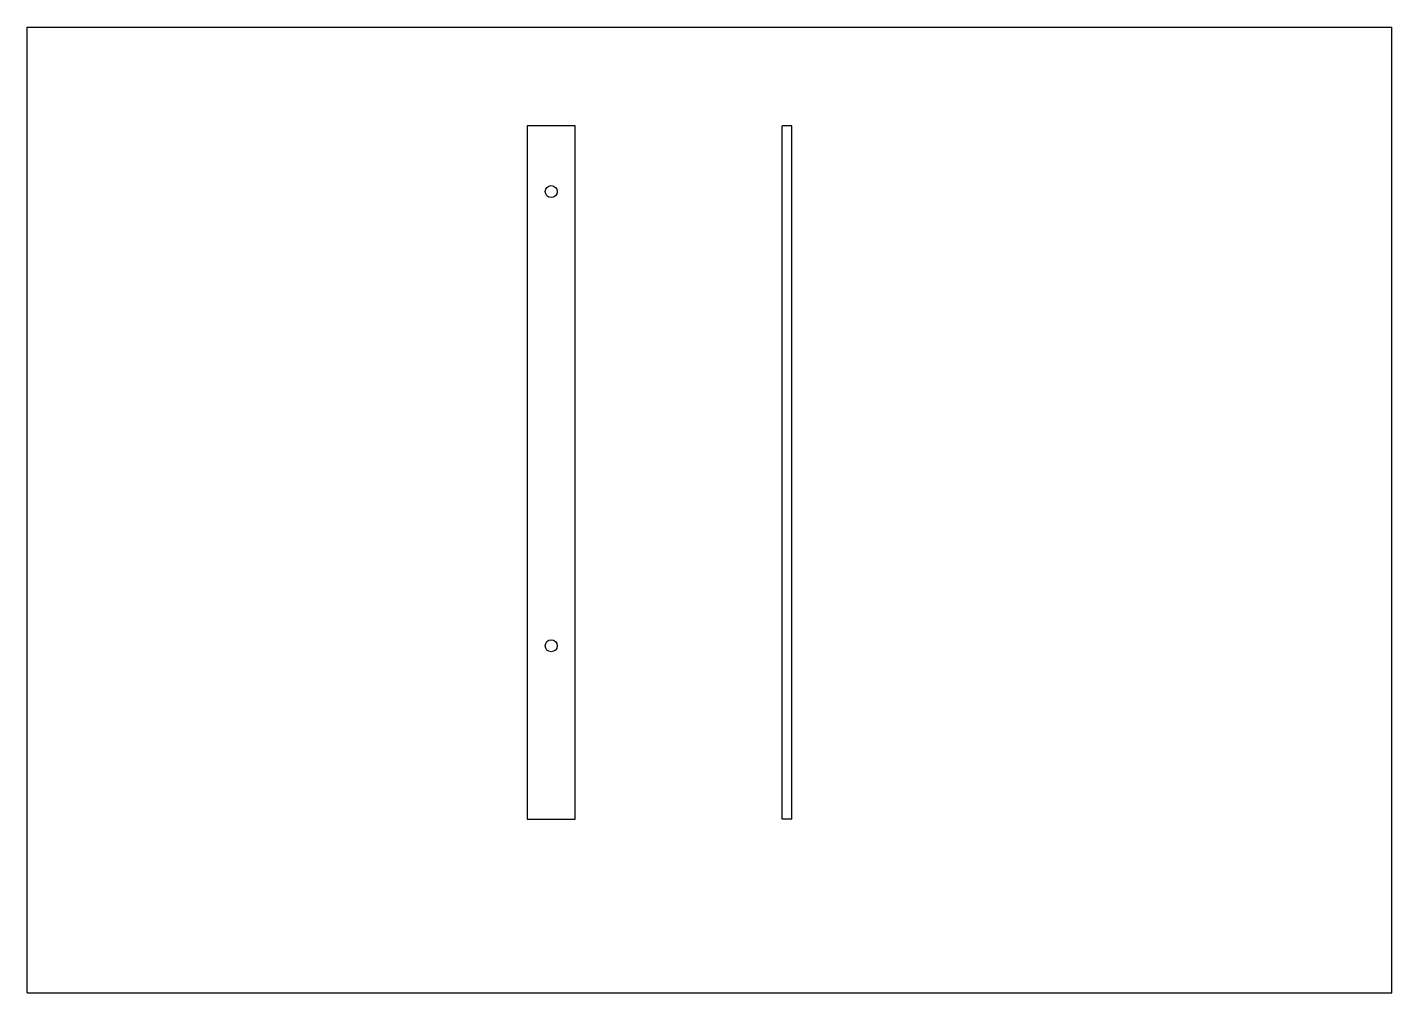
# Model space of a CAD drawing. Header units: inches. Extents: x 0 to 11.7, y 0 to 8.3.
import ezdxf

# ---------------------------------------------------------------- set-up
doc = ezdxf.new("R2010")
doc.units = ezdxf.units.IN
doc.header["$LTSCALE"] = 0.64311
doc.header["$MEASUREMENT"] = 0
doc.layers.get('0').update_dxf_attribs({"linetype": 'CONTINUOUS'})
doc.layers.add('02___PRT_ALL_AXES', color=7, linetype='CONTINUOUS')

msp = doc.modelspace()

# ---------------------------------------------------------------- linework, layer by layer
at = {"color": 7, "linetype": 'CONTINUOUS'}
for p, q in [((0, 0), (0, 8.268)), ((0, 8.268), (11.693, 8.268)), ((11.693, 0), (11.693, 8.268)), ((0, 0), (11.693, 0))]:
    msp.add_line(p, q, dxfattribs=at)
at = {"layer": '02___PRT_ALL_AXES', "color": 7, "linetype": 'CONTINUOUS'}
for p, q in [((4.285, 7.424), (4.285, 1.487)), ((4.694, 7.424), (4.285, 7.424)), ((4.694, 1.487), (4.694, 7.424)), ((6.469, 1.487), (6.469, 7.424)), ((6.551, 7.424), (6.469, 7.424)), ((6.551, 1.487), (6.551, 7.424)), ((4.285, 1.487), (4.694, 1.487)), ((6.551, 1.487), (6.469, 1.487))]:
    msp.add_line(p, q, dxfattribs=at)
for centre in [(4.49, 6.861), (4.49, 2.971)]:
    msp.add_circle(centre, 0.0512, dxfattribs=at)

doc.saveas('drawing.dxf')
